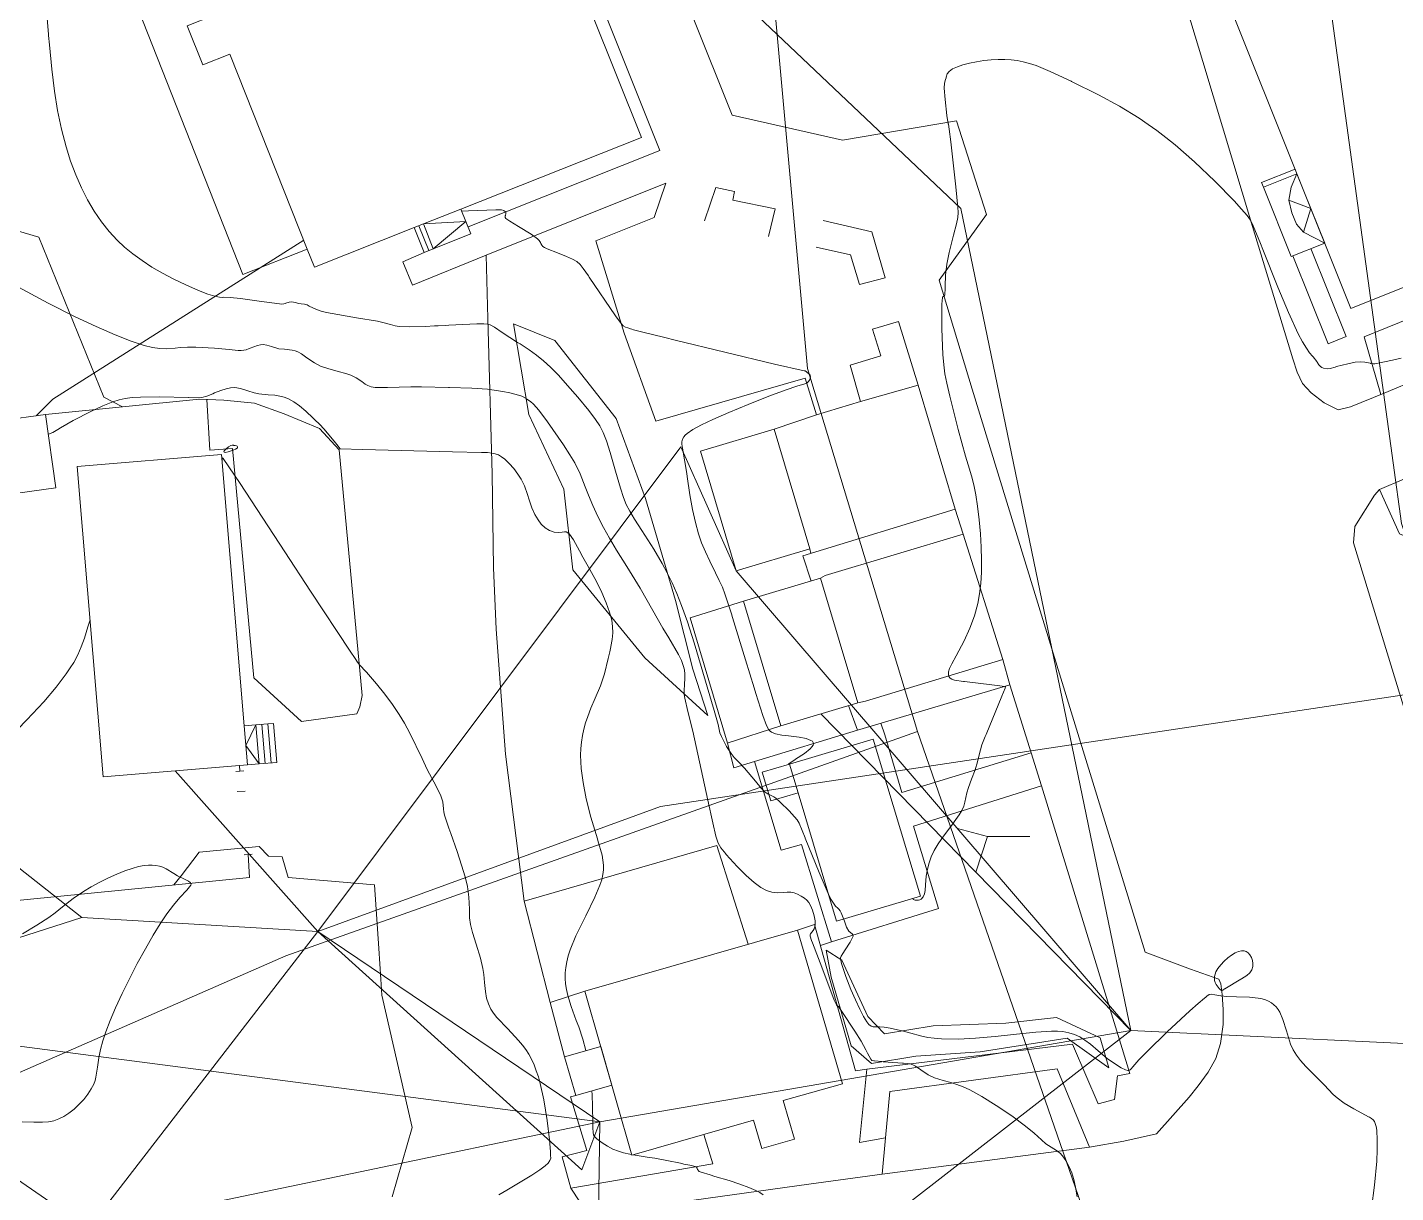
# Model space of a CAD drawing. Header units: metres. Extents: x 1233805 to 1234355, y 654698 to 655114.
# Drawn here: x 1233991.4 to 1234076.8, y 654830.2 to 654903 of the extents above; entities that cross this region are included whole.
import ezdxf

# ---------------------------------------------------------------- set-up
doc = ezdxf.new("R2010")
doc.units = ezdxf.units.M

msp = doc.modelspace()

# ---------------------------------------------------------------- linework, layer by layer
at = {"layer": 'ИИ_ВОДОПРОВОДЫ', "lineweight": 0}
for points in [[(1234081.644, 654705.568), (1234070.764, 654790.266), (1234046.966, 654859.039), (1234040.104, 654881.715), (1234023.378, 655065.709), (1234024.557, 655086.806)], [(1233961.805, 654824.993), (1234007.509, 654845.007), (1234046.966, 654859.039)]]:
    msp.add_lwpolyline(points, dxfattribs=at)
at = {"layer": 'ИИ_ГОРИЗОНТАЛИ_ОСН', "lineweight": 0}
for points, elevation in [([(1234046.673, 654848.596), (1234046.709, 654848.541), (1234046.818, 654848.495), (1234047.031, 654848.49), (1234047.12, 654848.513), (1234047.199, 654848.554), (1234047.325, 654848.689), (1234047.407, 654848.893), (1234047.443, 654849.104), (1234047.473, 654849.457), (1234047.522, 654849.995), (1234047.591, 654850.424), (1234047.693, 654850.826), (1234047.829, 654851.2), (1234048.018, 654851.587), (1234048.272, 654852.014), (1234048.592, 654852.483), (1234049.048, 654853.098), (1234049.573, 654853.822), (1234049.737, 654854.101), (1234049.856, 654854.36), (1234049.933, 654854.609), (1234049.99, 654854.912), (1234050.045, 654855.202), (1234050.149, 654855.541), (1234050.345, 654856.046), (1234050.572, 654856.633), (1234050.725, 654857.133), (1234050.872, 654857.744), (1234050.902, 654857.881), (1234050.991, 654858.193), (1234051.205, 654858.727), (1234051.251, 654858.837), (1234052.236, 654861.232), (1234052.443, 654861.75), (1234052.461, 654861.84), (1234052.432, 654861.844), (1234051.948, 654861.9), (1234051.612, 654861.943), (1234049.914, 654862.148), (1234049.848, 654862.155), (1234049.287, 654862.237), (1234049.122, 654862.294), (1234049.006, 654862.37), (1234048.931, 654862.473), (1234048.902, 654862.603), (1234048.917, 654862.765), (1234048.976, 654862.96), (1234049.117, 654863.266), (1234049.392, 654863.77), (1234049.889, 654864.697), (1234050.249, 654865.485), (1234050.532, 654866.265), (1234050.736, 654867.036), (1234050.842, 654867.632), (1234050.918, 654868.283), (1234050.963, 654868.986), (1234050.976, 654869.739), (1234050.959, 654870.542), (1234050.91, 654871.383), (1234050.83, 654872.251), (1234050.722, 654873.12), (1234050.61, 654873.828), (1234050.486, 654874.443), (1234050.345, 654875.003), (1234050.136, 654875.705), (1234049.971, 654876.249), (1234049.514, 654877.908), (1234048.986, 654879.997), (1234048.8, 654880.799), (1234048.687, 654881.386), (1234048.61, 654881.954), (1234048.557, 654882.602), (1234048.497, 654884.205), (1234048.496, 654885.746), (1234048.531, 654886.155), (1234048.559, 654886.22), (1234048.601, 654886.21), (1234048.628, 654886.196), (1234048.661, 654886.232), (1234048.685, 654886.337), (1234048.703, 654886.71), (1234048.7, 654886.857), (1234048.711, 654887.547), (1234048.8, 654888.247), (1234048.953, 654888.972), (1234049.221, 654890.051), (1234049.401, 654890.765), (1234049.481, 654891.159), (1234049.508, 654891.465), (1234049.496, 654891.805), (1234049.436, 654892.407), (1234049.433, 654892.435), (1234049.362, 654893.082), (1234049.053, 654895.884), (1234048.956, 654896.674), (1234048.9, 654896.993), (1234048.892, 654897.019), (1234048.805, 654897.523), (1234048.69, 654898.539), (1234048.645, 654899.244), (1234048.66, 654899.549), (1234048.719, 654899.774), (1234048.755, 654899.891), (1234048.763, 654899.936), (1234048.819, 654900.129), (1234048.945, 654900.289), (1234049.159, 654900.439), (1234049.463, 654900.578), (1234049.81, 654900.695), (1234050.219, 654900.802), (1234050.663, 654900.892), (1234051.121, 654900.963), (1234051.57, 654901.009), (1234052.006, 654901.032), (1234052.424, 654901.032), (1234052.817, 654901.008), (1234053.198, 654900.959), (1234053.58, 654900.884), (1234053.971, 654900.78), (1234054.379, 654900.647), (1234055.265, 654900.287), (1234056.575, 654899.667), (1234056.584, 654899.663), (1234056.592, 654899.659), (1234058.269, 654898.826), (1234059.591, 654898.105), (1234060.811, 654897.359), (1234061.383, 654896.975), (1234061.931, 654896.583), (1234062.491, 654896.156), (1234063.07, 654895.687), (1234064.282, 654894.632), (1234065.546, 654893.434), (1234066.757, 654892.193), (1234067.22, 654891.685), (1234067.559, 654891.284), (1234067.772, 654890.992), (1234067.876, 654890.787), (1234067.876, 654890.786), (1234067.933, 654890.647), (1234067.935, 654890.643), (1234068.388, 654889.535), (1234068.54, 654889.154), (1234069.485, 654886.8), (1234070.146, 654885.221), (1234070.759, 654883.892), (1234071.023, 654883.393), (1234071.267, 654882.985), (1234071.467, 654882.698), (1234071.655, 654882.48), (1234071.693, 654882.439), (1234071.911, 654882.149), (1234071.933, 654882.113), (1234072.045, 654881.945), (1234072.146, 654881.837), (1234072.234, 654881.774), (1234072.331, 654881.731), (1234072.551, 654881.7), (1234072.754, 654881.727), (1234073.064, 654881.809), (1234073.148, 654881.833), (1234073.861, 654882.017), (1234074.306, 654882.112), (1234074.633, 654882.141), (1234074.924, 654882.117), (1234075.265, 654882.043), (1234075.273, 654882.04), (1234075.429, 654882.005), (1234075.538, 654882.005), (1234076.649, 654882.241), (1234077.176, 654882.356)], 4.5), ([(1234018.509, 654891.544), (1234018.928, 654891.565), (1234020.623, 654891.634), (1234020.979, 654891.625), (1234021.135, 654891.585), (1234021.141, 654891.582), (1234021.163, 654891.571), (1234021.222, 654891.532), (1234021.25, 654891.487), (1234021.253, 654891.41), (1234021.233, 654891.289), (1234021.232, 654891.284), (1234021.225, 654891.251), (1234021.21, 654891.187), (1234021.21, 654891.187), (1234021.214, 654891.146), (1234021.26, 654891.093), (1234021.499, 654890.922), (1234022.049, 654890.594), (1234022.833, 654890.124), (1234023.23, 654889.832), (1234023.347, 654889.711), (1234023.421, 654889.596), (1234023.447, 654889.535), (1234023.497, 654889.431), (1234023.568, 654889.351), (1234023.681, 654889.271), (1234023.84, 654889.188), (1234024.479, 654888.939), (1234025.057, 654888.72), (1234025.422, 654888.557), (1234025.683, 654888.402), (1234025.892, 654888.218), (1234026.096, 654887.968), (1234026.412, 654887.509), (1234026.463, 654887.433), (1234028.116, 654885.016), (1234028.468, 654884.522), (1234028.596, 654884.381), (1234028.739, 654884.297), (1234028.868, 654884.255), (1234028.885, 654884.25), (1234029.036, 654884.206), (1234029.125, 654884.172), (1234029.131, 654884.169), (1234029.237, 654884.132), (1234029.729, 654884.011), (1234031.19, 654883.656), (1234031.834, 654883.499), (1234038.038, 654881.997), (1234039.89, 654881.576), (1234039.946, 654881.563), (1234040.036, 654881.508), (1234040.05, 654881.494), (1234040.104, 654881.454), (1234040.164, 654881.412), (1234040.266, 654881.306), (1234040.292, 654881.182), (1234040.269, 654881.086), (1234040.219, 654880.979), (1234040.152, 654880.884), (1234040.081, 654880.819), (1234039.927, 654880.766), (1234039.428, 654880.623), (1234038.758, 654880.392), (1234037.687, 654879.988), (1234036.399, 654879.476), (1234035.18, 654878.971), (1234034.195, 654878.541), (1234033.47, 654878.197), (1234032.943, 654877.909), (1234032.59, 654877.665), (1234032.468, 654877.553), (1234032.375, 654877.44), (1234032.295, 654877.294), (1234032.257, 654877.145), (1234032.258, 654876.981), (1234032.298, 654876.742), (1234032.3, 654876.731), (1234032.558, 654875.152), (1234032.583, 654874.979), (1234032.76, 654873.821), (1234032.926, 654872.905), (1234033.105, 654872.093), (1234033.298, 654871.391), (1234033.49, 654870.829), (1234033.72, 654870.255), (1234033.99, 654869.668), (1234034.352, 654868.948), (1234034.591, 654868.478), (1234034.784, 654868.059), (1234034.947, 654867.644), (1234035.35, 654866.381), (1234035.42, 654866.151), (1234036.23, 654863.516), (1234036.77, 654861.762), (1234036.878, 654861.411), (1234037.307, 654860.038), (1234037.541, 654859.398), (1234037.682, 654859.138), (1234037.759, 654859.052), (1234037.849, 654858.984), (1234038.099, 654858.882), (1234038.5, 654858.807), (1234038.906, 654858.758), (1234039.583, 654858.672), (1234040.022, 654858.585), (1234040.314, 654858.479), (1234040.404, 654858.419), (1234040.456, 654858.353), (1234040.472, 654858.27), (1234040.445, 654858.173), (1234040.375, 654858.064), (1234040.262, 654857.941), (1234039.913, 654857.657), (1234039.361, 654857.295), (1234039.308, 654857.262), (1234038.957, 654857.031), (1234038.908, 654856.985), (1234038.91, 654856.975)], 4.5), ([(1233990.551, 654886.937), (1233992.669, 654885.805), (1233994.362, 654884.953), (1233995.674, 654884.336), (1233996.859, 654883.817), (1233997.862, 654883.421), (1233998.665, 654883.154), (1233999.184, 654883.028), (1233999.652, 654882.963), (1234000.087, 654882.953), (1234000.613, 654882.995), (1234000.925, 654883.025), (1234001.38, 654883.049), (1234001.901, 654883.052), (1234003.069, 654882.995), (1234003.986, 654882.902), (1234004.535, 654882.846), (1234004.73, 654882.842), (1234004.888, 654882.858), (1234005.035, 654882.894), (1234005.217, 654882.963), (1234005.289, 654882.993), (1234005.751, 654883.163), (1234005.936, 654883.2), (1234006.104, 654883.209), (1234006.327, 654883.177), (1234006.63, 654883.083), (1234007.07, 654882.957), (1234007.442, 654882.92), (1234007.91, 654882.869), (1234008.092, 654882.823), (1234008.259, 654882.759), (1234008.501, 654882.626), (1234008.838, 654882.393), (1234009.304, 654882.076), (1234009.69, 654881.871), (1234010.133, 654881.708), (1234010.778, 654881.535), (1234011.265, 654881.407), (1234011.58, 654881.301), (1234011.908, 654881.139), (1234012.263, 654880.896), (1234012.481, 654880.741), (1234012.645, 654880.65), (1234012.85, 654880.58), (1234013.094, 654880.54), (1234013.389, 654880.526), (1234013.836, 654880.534), (1234013.868, 654880.535), (1234015.322, 654880.572), (1234015.878, 654880.57), (1234015.98, 654880.567), (1234017.68, 654880.529), (1234017.745, 654880.528), (1234019.137, 654880.488), (1234020.119, 654880.421), (1234021.067, 654880.29), (1234021.514, 654880.2), (1234021.908, 654880.101), (1234022.258, 654879.981), (1234022.521, 654879.84), (1234022.537, 654879.829), (1234022.57, 654879.809), (1234022.796, 654879.657), (1234022.986, 654879.494), (1234023.329, 654879.106), (1234023.866, 654878.385), (1234024.865, 654876.939), (1234025.256, 654876.328), (1234025.559, 654875.814), (1234025.904, 654875.126), (1234026.223, 654874.313), (1234026.416, 654873.8), (1234026.688, 654873.146), (1234027.002, 654872.47), (1234027.35, 654871.789), (1234027.726, 654871.113), (1234028.17, 654870.375), (1234028.817, 654869.348), (1234029.659, 654868), (1234030.44, 654866.604), (1234031.064, 654865.482), (1234031.432, 654864.878), (1234032.04, 654863.845), (1234032.221, 654863.478), (1234032.342, 654863.163), (1234032.41, 654862.894), (1234032.445, 654862.621), (1234032.447, 654862.339), (1234032.417, 654861.98), (1234032.389, 654861.563), (1234032.401, 654861.35), (1234032.438, 654861.108), (1234032.63, 654860.287), (1234032.93, 654859.052), (1234033.875, 654854.747), (1234034.18, 654853.33), (1234034.375, 654852.486), (1234034.513, 654852.053), (1234034.678, 654851.755), (1234034.994, 654851.379), (1234035.001, 654851.371), (1234035.02, 654851.35), (1234035.706, 654850.6), (1234036.273, 654850.029), (1234036.772, 654849.586), (1234037.196, 654849.277), (1234037.536, 654849.1), (1234037.875, 654848.993), (1234038.214, 654848.955), (1234038.62, 654848.977), (1234038.834, 654848.994), (1234039.055, 654848.986), (1234039.267, 654848.944), (1234039.473, 654848.868), (1234039.707, 654848.747), (1234039.909, 654848.621), (1234040.056, 654848.498), (1234040.182, 654848.347), (1234040.293, 654848.161), (1234040.421, 654847.86), (1234040.524, 654847.521), (1234040.582, 654847.205), (1234040.589, 654846.947), (1234040.568, 654846.819), (1234040.525, 654846.702), (1234040.461, 654846.596), (1234040.365, 654846.482), (1234040.285, 654846.383), (1234040.26, 654846.314), (1234040.262, 654846.235), (1234040.36, 654845.962), (1234040.413, 654845.833), (1234040.789, 654844.841), (1234040.992, 654844.294), (1234041.775, 654842.25), (1234041.908, 654841.951), (1234041.942, 654841.897), (1234041.965, 654841.893), (1234041.971, 654841.895), (1234042.03, 654841.838), (1234042.239, 654841.536), (1234043.06, 654840.312), (1234043.446, 654839.686), (1234043.449, 654839.681), (1234043.456, 654839.67), (1234043.753, 654839.127), (1234043.854, 654838.924), (1234044.048, 654838.555), (1234044.126, 654838.47), (1234044.235, 654838.453), (1234044.279, 654838.452), (1234044.752, 654838.405), (1234044.83, 654838.394), (1234045.14, 654838.359), (1234046.042, 654838.301), (1234046.098, 654838.298), (1234046.346, 654838.284), (1234046.522, 654838.254), (1234046.689, 654838.199), (1234046.857, 654838.114), (1234047.174, 654837.897), (1234047.644, 654837.581), (1234048.038, 654837.388), (1234048.582, 654837.228), (1234049.047, 654837.102), (1234049.438, 654836.973), (1234049.834, 654836.816), (1234050.237, 654836.627), (1234050.993, 654836.213), (1234051.888, 654835.659), (1234052.86, 654835.003), (1234053.728, 654834.366), (1234054.264, 654833.928), (1234054.713, 654833.506), (1234054.989, 654833.254), (1234055.326, 654833.048), (1234055.66, 654832.848), (1234055.896, 654832.659), (1234056.093, 654832.437), (1234056.28, 654832.159), (1234056.454, 654831.828), (1234056.611, 654831.453), (1234056.744, 654831.036), (1234056.847, 654830.562), (1234056.94, 654829.94)], 3.5), ([(1233992.683, 654877.612), (1233992.953, 654877.723), (1233993.27, 654877.911), (1233993.441, 654878.019), (1233994.237, 654878.465), (1233995.34, 654879.026), (1233996.094, 654879.378), (1233996.714, 654879.627), (1233997.107, 654879.755), (1233997.487, 654879.842), (1233997.924, 654879.901), (1233998.436, 654879.936), (1233999.65, 654879.946), (1234001.423, 654879.897), (1234001.444, 654879.896), (1234002.078, 654879.877), (1234002.267, 654879.9), (1234002.583, 654879.999), (1234002.951, 654880.141), (1234003.063, 654880.189), (1234003.466, 654880.352), (1234003.782, 654880.453), (1234004.069, 654880.511), (1234004.329, 654880.525), (1234004.676, 654880.475), (1234005.146, 654880.329), (1234005.533, 654880.203), (1234005.831, 654880.133), (1234006.409, 654880.076), (1234006.825, 654880.043), (1234007.137, 654879.997), (1234007.42, 654879.926), (1234007.679, 654879.827), (1234008.013, 654879.644), (1234008.375, 654879.386), (1234008.762, 654879.056), (1234009.222, 654878.614), (1234009.317, 654878.52), (1234009.621, 654878.232), (1234009.92, 654877.929), (1234010.612, 654877.072), (1234010.701, 654876.959), (1234010.904, 654876.708), (1234010.905, 654876.708), (1234010.905, 654876.708), (1234012.303, 654876.657), (1234017.929, 654876.51), (1234019.73, 654876.469), (1234019.76, 654876.469), (1234020.104, 654876.461), (1234020.373, 654876.437), (1234020.595, 654876.393), (1234020.791, 654876.319), (1234020.989, 654876.205), (1234021.194, 654876.048), (1234021.465, 654875.787), (1234021.75, 654875.465), (1234022.013, 654875.121), (1234022.224, 654874.794), (1234022.426, 654874.38), (1234022.609, 654873.834), (1234022.71, 654873.509), (1234022.886, 654873.019), (1234023.073, 654872.599), (1234023.268, 654872.253), (1234023.472, 654871.983), (1234023.709, 654871.763), (1234023.981, 654871.598), (1234024.274, 654871.493), (1234024.559, 654871.462), (1234024.786, 654871.493), (1234024.932, 654871.516), (1234025.036, 654871.505), (1234025.134, 654871.458), (1234025.232, 654871.37), (1234025.477, 654871.017), (1234025.852, 654870.326), (1234026.059, 654869.934), (1234026.393, 654869.349), (1234026.916, 654868.411), (1234027.256, 654867.718), (1234027.534, 654867.073), (1234027.74, 654866.498), (1234027.871, 654866), (1234027.93, 654865.593), (1234027.942, 654865.188), (1234027.908, 654864.787), (1234027.824, 654864.35), (1234027.82, 654864.33), (1234027.75, 654864.008), (1234027.659, 654863.589), (1234027.42, 654862.641), (1234027.172, 654861.878), (1234026.841, 654861.105), (1234026.571, 654860.491), (1234026.372, 654859.976), (1234026.239, 654859.567), (1234026.131, 654859.169), (1234026.046, 654858.772), (1234025.984, 654858.372), (1234025.945, 654857.965), (1234025.928, 654857.553), (1234025.933, 654857.135), (1234025.961, 654856.709), (1234026.078, 654855.842), (1234026.283, 654854.833), (1234026.575, 654853.686), (1234026.975, 654852.321), (1234027.006, 654852.22), (1234027.265, 654851.303), (1234027.326, 654850.981), (1234027.354, 654850.687), (1234027.352, 654850.389), (1234027.316, 654850.087), (1234027.244, 654849.771), (1234027.136, 654849.429), (1234026.82, 654848.676), (1234026.253, 654847.521), (1234025.634, 654846.257), (1234025.275, 654845.394), (1234025.152, 654845.014), (1234025.059, 654844.646), (1234024.996, 654844.289), (1234024.963, 654843.94), (1234024.959, 654843.6), (1234024.984, 654843.259), (1234025.038, 654842.911), (1234025.124, 654842.534), (1234025.335, 654841.838), (1234025.66, 654840.969), (1234025.813, 654840.574), (1234026.074, 654839.8), (1234026.245, 654839.103), (1234026.25, 654839.069)], 3), ([(1234003.725, 654876.474), (1234003.665, 654876.485), (1234003.652, 654876.524), (1234003.686, 654876.59), (1234003.764, 654876.68), (1234003.932, 654876.82), (1234004.09, 654876.911), (1234004.164, 654876.928), (1234004.241, 654876.918), (1234004.277, 654876.911), (1234004.349, 654876.906), (1234004.442, 654876.894), (1234004.469, 654876.869), (1234004.488, 654876.821), (1234004.494, 654876.801), (1234004.496, 654876.796), (1234004.5, 654876.765), (1234004.483, 654876.739), (1234004.363, 654876.67), (1234004.155, 654876.588), (1234003.914, 654876.511), (1234003.725, 654876.474)], 2.5), ([(1234003.523, 654875.933), (1234003.527, 654875.934), (1234003.544, 654875.919), (1234003.544, 654875.919), (1234003.549, 654875.946), (1234003.548, 654875.964), (1234003.548, 654876.114), (1234003.56, 654876.143), (1234003.606, 654876.104), (1234004.659, 654874.523), (1234007.454, 654870.267), (1234009.065, 654867.812), (1234011.539, 654864.051), (1234011.843, 654863.591), (1234011.999, 654863.358), (1234012.066, 654863.258), (1234012.088, 654863.225), (1234012.096, 654863.213), (1234012.107, 654863.197), (1234012.107, 654863.197), (1234012.109, 654863.195)], 2.5), ([(1233984.434, 654855.519), (1233985.691, 654856.06), (1233986.928, 654856.637), (1233988.05, 654857.204), (1233988.967, 654857.717), (1233989.575, 654858.108), (1233990.076, 654858.494), (1233990.547, 654858.931), (1233991.221, 654859.633), (1233991.282, 654859.698), (1233991.344, 654859.764), (1233992.39, 654860.896), (1233993.17, 654861.805), (1233993.799, 654862.626), (1233994.055, 654863.001), (1233994.272, 654863.353), (1233994.522, 654863.824), (1233994.741, 654864.324), (1233994.935, 654864.862), (1233995.156, 654865.583), (1233995.286, 654866.006)], 2.5), ([(1234012.106, 654863.224), (1234012.546, 654862.733), (1234013.173, 654862.017), (1234013.704, 654861.362), (1234014.182, 654860.715), (1234014.6, 654860.087), (1234014.923, 654859.543), (1234015.256, 654858.928), (1234016.032, 654857.335), (1234016.354, 654856.657), (1234016.904, 654855.606), (1234017.208, 654855.011), (1234017.322, 654854.629), (1234017.365, 654854.198), (1234017.365, 654854.179), (1234017.381, 654854.003), (1234017.427, 654853.803), (1234017.696, 654852.996), (1234017.817, 654852.657), (1234018.211, 654851.537), (1234018.495, 654850.674), (1234018.71, 654849.94), (1234018.854, 654849.345), (1234018.954, 654848.668), (1234018.982, 654847.921), (1234018.997, 654847.383), (1234019.05, 654846.963), (1234019.171, 654846.471), (1234019.405, 654845.735), (1234019.68, 654844.857), (1234019.829, 654844.225), (1234019.884, 654843.846), (1234019.929, 654843.344), (1234019.983, 654842.778), (1234020.055, 654842.374), (1234020.168, 654842.012), (1234020.326, 654841.685), (1234020.489, 654841.435), (1234020.704, 654841.163), (1234021.376, 654840.444), (1234022.055, 654839.724), (1234022.296, 654839.434), (1234022.498, 654839.159), (1234022.687, 654838.862), (1234022.86, 654838.543), (1234023.018, 654838.201), (1234023.161, 654837.834), (1234023.29, 654837.445), (1234023.407, 654837.023), (1234023.624, 654836.018), (1234023.842, 654834.723), (1234023.991, 654833.518), (1234024.04, 654832.787), (1234024.052, 654832.56), (1234024.056, 654832.526), (1234024.059, 654832.357), (1234024.012, 654832.217), (1234023.901, 654832.063), (1234023.718, 654831.889), (1234023.379, 654831.633), (1234022.886, 654831.306), (1234021.325, 654830.366), (1234020.831, 654830.079)], 2.5), ([(1233991.053, 654834.627), (1233991.777, 654834.623), (1233992.314, 654834.618), (1233992.689, 654834.644), (1233993.027, 654834.709), (1233993.343, 654834.819), (1233993.648, 654834.974), (1233993.965, 654835.18), (1233994.285, 654835.433), (1233994.596, 654835.722), (1233994.888, 654836.039), (1233995.146, 654836.366), (1233995.358, 654836.69), (1233995.516, 654836.998), (1233995.597, 654837.211), (1233995.658, 654837.437), (1233995.75, 654838.043), (1233995.829, 654838.633), (1233995.932, 654839.149), (1233996.077, 654839.694), (1233996.268, 654840.272), (1233996.536, 654840.966), (1233996.878, 654841.765), (1233997.287, 654842.648), (1233997.746, 654843.582), (1233998.24, 654844.534), (1233998.742, 654845.453), (1233999.228, 654846.294), (1233999.676, 654847.02), (1234000.09, 654847.635), (1234000.498, 654848.184), (1234000.896, 654848.663), (1234001.323, 654849.12), (1234001.509, 654849.316), (1234001.585, 654849.426), (1234001.598, 654849.515), (1234001.549, 654849.595), (1234001.437, 654849.672), (1234001.218, 654849.776), (1234000.757, 654850.007), (1234000.516, 654850.166), (1234000.045, 654850.455), (1233999.837, 654850.549), (1233999.627, 654850.617), (1233999.404, 654850.663), (1233999.173, 654850.685), (1233998.93, 654850.684), (1233998.675, 654850.658), (1233998.316, 654850.587), (1233997.909, 654850.473), (1233997.458, 654850.317), (1233996.969, 654850.121), (1233996.441, 654849.884), (1233995.899, 654849.615), (1233995.363, 654849.326), (1233994.87, 654849.036), (1233994.223, 654848.604), (1233993.557, 654848.078), (1233993.099, 654847.709), (1233992.702, 654847.414), (1233991.957, 654846.919), (1233991.073, 654846.39)], 2.5), ([(1234026.62, 654836.575), (1234026.644, 654836.332), (1234026.678, 654835.608), (1234026.694, 654834.566), (1234026.697, 654834.258), (1234026.708, 654833.967), (1234026.738, 654833.815), (1234026.802, 654833.71), (1234026.949, 654833.579), (1234027.283, 654833.322), (1234027.606, 654833.113), (1234027.943, 654832.938), (1234028.289, 654832.798), (1234028.616, 654832.699), (1234029.002, 654832.61), (1234029.127, 654832.589)], 3), ([(1234029.21, 654832.576), (1234030.08, 654832.431), (1234030.569, 654832.357), (1234031.307, 654832.226), (1234032.173, 654832.044), (1234032.374, 654832), (1234032.76, 654831.919), (1234033.089, 654831.844), (1234033.177, 654831.801), (1234033.211, 654831.742), (1234033.214, 654831.728), (1234033.238, 654831.654), (1234033.265, 654831.616), (1234033.289, 654831.581), (1234033.29, 654831.58), (1234033.336, 654831.542), (1234033.46, 654831.49), (1234034.013, 654831.315), (1234034.309, 654831.229), (1234035.202, 654830.965), (1234035.88, 654830.745), (1234036.441, 654830.537), (1234036.88, 654830.343), (1234037.122, 654830.213), (1234037.329, 654830.077)], 3)]:
    msp.add_lwpolyline(points, dxfattribs=dict(at, elevation=elevation))
at = {"layer": 'ИИ_ГОРИЗОНТАЛИ_УТОЛЩ', "lineweight": 0, "elevation": 4}
for points in [[(1233992.556, 654904.091), (1233992.689, 654902.616), (1233992.698, 654902.523), (1233992.753, 654901.954), (1233992.906, 654900.417), (1233993.064, 654899.044), (1233993.253, 654897.844), (1233993.493, 654896.686), (1233993.785, 654895.579), (1233994.073, 654894.68), (1233994.395, 654893.824), (1233994.75, 654893.014), (1233995.137, 654892.253), (1233995.554, 654891.545), (1233996, 654890.89), (1233996.476, 654890.29), (1233996.979, 654889.745), (1233997.448, 654889.306), (1233997.967, 654888.879), (1233998.536, 654888.464), (1233999.152, 654888.061), (1233999.815, 654887.673), (1234000.522, 654887.3), (1234001.268, 654886.944), (1234002.06, 654886.603), (1234002.648, 654886.373), (1234003.076, 654886.23), (1234003.364, 654886.167), (1234003.59, 654886.165), (1234003.617, 654886.167), (1234004.033, 654886.165), (1234004.694, 654886.094), (1234005.846, 654885.93), (1234006.802, 654885.793), (1234007.274, 654885.747), (1234007.388, 654885.754), (1234007.484, 654885.785), (1234007.516, 654885.798), (1234007.721, 654885.873), (1234007.878, 654885.893), (1234008.113, 654885.837), (1234008.309, 654885.781), (1234008.474, 654885.764), (1234008.684, 654885.741), (1234008.84, 654885.692), (1234008.968, 654885.623), (1234009.194, 654885.502), (1234009.434, 654885.402), (1234009.723, 654885.309), (1234010.062, 654885.223), (1234010.773, 654885.083), (1234011.921, 654884.895), (1234013.24, 654884.673), (1234013.66, 654884.578), (1234014.053, 654884.463), (1234014.339, 654884.381), (1234014.589, 654884.341), (1234015.246, 654884.318), (1234016.25, 654884.349), (1234016.795, 654884.382), (1234016.83, 654884.385), (1234017.04, 654884.395), (1234017.465, 654884.415), (1234017.692, 654884.425), (1234019.443, 654884.5), (1234019.887, 654884.509), (1234020.12, 654884.497), (1234020.125, 654884.497), (1234020.127, 654884.497), (1234020.273, 654884.452), (1234020.543, 654884.294), (1234021.026, 654883.978), (1234021.993, 654883.348), (1234022.145, 654883.251), (1234022.724, 654882.877), (1234023.177, 654882.553), (1234023.614, 654882.199), (1234024.043, 654881.808), (1234024.546, 654881.296), (1234025.12, 654880.664), (1234025.759, 654879.918), (1234026.437, 654879.086), (1234026.865, 654878.531), (1234027.132, 654878.126), (1234027.343, 654877.712), (1234027.541, 654877.198), (1234027.774, 654876.466), (1234028.107, 654875.311), (1234028.418, 654874.235), (1234028.604, 654873.666), (1234028.782, 654873.225), (1234028.994, 654872.806), (1234029.293, 654872.306), (1234029.75, 654871.598), (1234030.505, 654870.419), (1234031.027, 654869.535), (1234031.34, 654868.944), (1234031.641, 654868.317), (1234031.932, 654867.654), (1234032.237, 654866.897), (1234032.612, 654865.878), (1234033.031, 654864.569), (1234034.28, 654860.351), (1234034.52, 654859.474), (1234034.611, 654859.059), (1234034.611, 654859.058), (1234034.635, 654858.956), (1234034.738, 654858.728), (1234035.051, 654858.097), (1234035.326, 654857.651), (1234035.52, 654857.411), (1234035.803, 654857.123), (1234036.171, 654856.746), (1234036.843, 654855.938), (1234037.201, 654855.499), (1234037.449, 654855.239), (1234037.647, 654855.119), (1234037.655, 654855.116), (1234038.004, 654854.946), (1234038.127, 654854.857), (1234038.366, 654854.633), (1234038.379, 654854.621), (1234038.39, 654854.611), (1234038.947, 654854.068), (1234039.299, 654853.699), (1234039.454, 654853.503), (1234039.575, 654853.294), (1234039.955, 654852.376), (1234039.957, 654852.37), (1234040.822, 654850.212), (1234041.394, 654848.904), (1234041.567, 654848.562), (1234041.721, 654848.301), (1234041.857, 654848.119), (1234041.995, 654847.986), (1234042.066, 654847.922), (1234042.137, 654847.829), (1234042.207, 654847.698), (1234042.366, 654847.282), (1234042.384, 654847.232), (1234042.546, 654846.801), (1234042.692, 654846.562), (1234042.811, 654846.456), (1234042.895, 654846.384), (1234042.934, 654846.321), (1234042.943, 654846.244), (1234042.92, 654846.148), (1234042.771, 654845.86), (1234042.449, 654845.377), (1234042.304, 654845.166), (1234042.204, 654844.998), (1234042.168, 654844.878), (1234042.176, 654844.751), (1234042.234, 654844.539), (1234042.504, 654843.73), (1234042.818, 654842.907), (1234043.09, 654842.267), (1234043.36, 654841.685), (1234043.599, 654841.221), (1234043.799, 654840.895), (1234043.938, 654840.725), (1234044.071, 654840.625), (1234044.212, 654840.582), (1234044.422, 654840.575), (1234044.6, 654840.574), (1234044.895, 654840.55), (1234045.259, 654840.494), (1234046.088, 654840.308), (1234046.562, 654840.173), (1234047.15, 654840.008), (1234047.611, 654839.911), (1234048.011, 654839.858), (1234048.461, 654839.823), (1234049.529, 654839.811), (1234050.604, 654839.859), (1234051.816, 654839.962), (1234053.153, 654840.11), (1234054.362, 654840.245), (1234055.346, 654840.313), (1234055.716, 654840.307), (1234056.053, 654840.276), (1234056.426, 654840.205), (1234056.774, 654840.095), (1234057.107, 654839.943), (1234057.43, 654839.748), (1234057.775, 654839.487), (1234058.249, 654839.08), (1234058.814, 654838.599), (1234059.399, 654838.189), (1234059.698, 654838.014), (1234059.954, 654837.889), (1234060.113, 654837.839), (1234060.156, 654837.842), (1234060.177, 654837.865), (1234060.18, 654837.871), (1234060.193, 654837.875), (1234060.25, 654837.893), (1234060.321, 654837.954), (1234060.418, 654838.066), (1234060.806, 654838.506), (1234061.31, 654839.03), (1234062.568, 654840.253), (1234063.979, 654841.571), (1234064.499, 654842.032), (1234064.893, 654842.356), (1234064.987, 654842.432), (1234065.045, 654842.483), (1234065.184, 654842.586), (1234065.325, 654842.611), (1234065.551, 654842.573), (1234065.922, 654842.506), (1234066.286, 654842.47), (1234066.9, 654842.454), (1234067.7, 654842.43), (1234068.252, 654842.371), (1234068.493, 654842.321), (1234068.708, 654842.256), (1234068.901, 654842.174), (1234069.075, 654842.075), (1234069.231, 654841.957), (1234069.37, 654841.82), (1234069.495, 654841.661), (1234069.605, 654841.481), (1234069.801, 654841.027), (1234070.019, 654840.316), (1234070.277, 654839.501), (1234070.442, 654839.14), (1234070.644, 654838.805), (1234070.893, 654838.48), (1234071.235, 654838.104), (1234071.855, 654837.476), (1234072.394, 654836.929), (1234072.64, 654836.664), (1234072.939, 654836.349), (1234073.181, 654836.13), (1234073.624, 654835.809), (1234074.231, 654835.44), (1234075.193, 654834.928), (1234075.199, 654834.925), (1234075.34, 654834.848), (1234075.433, 654834.769), (1234075.509, 654834.663), (1234075.569, 654834.525), (1234075.617, 654834.341), (1234075.653, 654834.109), (1234075.687, 654833.487), (1234075.682, 654832.884), (1234075.653, 654832.189), (1234075.526, 654830.687), (1234075.329, 654829.223)], [(1234065.616, 654844.006), (1234065.739, 654844.217), (1234065.912, 654844.442), (1234066.122, 654844.668), (1234066.355, 654844.877), (1234066.591, 654845.053), (1234066.82, 654845.19), (1234067.031, 654845.281), (1234067.218, 654845.322), (1234067.368, 654845.318), (1234067.507, 654845.274), (1234067.631, 654845.191), (1234067.739, 654845.071), (1234067.828, 654844.912), (1234067.891, 654844.728), (1234067.922, 654844.53), (1234067.917, 654844.342), (1234067.856, 654844.129), (1234067.729, 654843.943), (1234067.534, 654843.777), (1234067.211, 654843.579), (1234067.166, 654843.553), (1234066.176, 654842.953), (1234066.158, 654842.941), (1234066.034, 654842.868), (1234065.966, 654842.852), (1234065.904, 654842.88), (1234065.809, 654842.971), (1234065.619, 654843.217), (1234065.561, 654843.34), (1234065.526, 654843.465), (1234065.514, 654843.596), (1234065.524, 654843.73), (1234065.558, 654843.866), (1234065.616, 654844.006)]]:
    msp.add_lwpolyline(points, dxfattribs=at)
at = {"layer": 'ИИ_ДОРОГИ_АД', "lineweight": 0}
for points in [[(1234024.708, 654910.773), (1234030.884, 654895.344), (1234018.895, 654890.574)], [(1234029.847, 654829.304), (1234040.191, 654830.739), (1234044.757, 654831.358), (1234044.969, 654833.634), (1234045.238, 654836.525), (1234055.691, 654837.952), (1234057.712, 654833.054), (1234059.868, 654833.426), (1234061.893, 654833.877), (1234063.931, 654836.17), (1234064.512, 654836.879), (1234065.129, 654837.741), (1234065.6, 654838.596), (1234065.894, 654839.536), (1234066.061, 654840.715), (1234066.07, 654841.655), (1234066.001, 654842.598), (1234065.923, 654843.265), (1234065.786, 654843.549), (1234064.032, 654844.176), (1234061.186, 654845.247), (1234056.488, 654860.541), (1234050.396, 654880.437), (1234048.32, 654887.238), (1234051.273, 654891.345), (1234049.407, 654897.206), (1234042.291, 654895.997), (1234035.397, 654897.553), (1234030.472, 654909.845)], [(1234063.56, 654904.988), (1234064.801, 654900.904), (1234067.9, 654890.591), (1234070.407, 654882.33), (1234070.689, 654881.485), (1234071.011, 654880.782), (1234071.555, 654880.203), (1234072.377, 654879.567), (1234073.251, 654879.135), (1234074.022, 654879.322), (1234076.128, 654880.178), (1234084.872, 654883.843)], [(1234016.153, 654888.971), (1234014.824, 654888.376), (1234015.43, 654886.922), (1234020.021, 654888.795), (1234031.249, 654893.3), (1234030.531, 654891.154), (1234026.881, 654889.707), (1234028.652, 654883.936), (1234030.631, 654878.437), (1234039.953, 654881.114), (1234040.66, 654878.816), (1234038.011, 654877.924)], [(1234033.667, 654890.945), (1234034.38, 654893.031), (1234035.544, 654892.777), (1234035.44, 654892.24), (1234038.072, 654891.689), (1234037.666, 654889.973)], [(1233976.082, 654878.73), (1233975.619, 654879.595), (1233975.894, 654880.054), (1233978.96, 654880.072), (1233979.143, 654880.88), (1233981.474, 654881.412), (1233981.713, 654882.385), (1233984.6, 654882.735), (1233983.701, 654888.872), (1233983.242, 654889.882), (1233983.069, 654890.141), (1233982.413, 654890.372), (1233982.52, 654891.285), (1233986.707, 654891.506), (1233992.088, 654889.936), (1233996.142, 654879.923), (1233997.314, 654879.331)], [(1234041.082, 654890.975), (1234044.114, 654890.268), (1234044.946, 654887.381), (1234043.344, 654886.966), (1234042.791, 654888.812), (1234040.651, 654889.3)], [(1234090.772, 654890.147), (1234074.88, 654883.694), (1234075.918, 654880.093)], [(1234020.021, 654888.795), (1234020.136, 654884.846), (1234020.397, 654875.145)], [(1234047.013, 654880.676), (1234045.794, 654884.659), (1234044.153, 654884.178), (1234044.681, 654882.514), (1234042.757, 654881.921), (1234043.413, 654879.663), (1234047.013, 654880.676)], [(1234047.013, 654880.676), (1234049.315, 654872.922)], [(1234002.584, 654879.789), (1234002.762, 654876.611), (1234004.18, 654876.722), (1234005.527, 654862.384), (1234008.488, 654859.651), (1234011.942, 654860.127), (1234012.138, 654860.569)], [(1234040.66, 654878.816), (1234043.413, 654879.663)], [(1234020.397, 654875.145), (1234020.487, 654869.251), (1234020.662, 654865.428), (1234021.229, 654857.617), (1234022.401, 654848.418), (1234034.442, 654851.907), (1234036.402, 654845.736)], [(1234077.466, 654860.133), (1234074.21, 654870.822), (1234074.28, 654871.835), (1234075.518, 654873.804), (1234075.827, 654874.156), (1234077.384, 654874.816)], [(1234075.827, 654874.156), (1234077.08, 654871.391), (1234081.025, 654869.754), (1234081.721, 654870.029)], [(1234049.831, 654871.365), (1234041.198, 654868.777), (1234040.917, 654868.612)], [(1234049.831, 654871.365), (1234052.293, 654863.533)], [(1234040.244, 654870.458), (1234040.315, 654870.156)], [(1234036.107, 654867.173), (1234032.779, 654866.134), (1234035.098, 654858.294), (1234035.509, 654856.761), (1234036.8, 654857.153), (1234043.218, 654859.117)], [(1234043.244, 654860.833), (1234043.728, 654860.918), (1234052.293, 654863.533)], [(1234052.745, 654861.952), (1234054.075, 654857.706), (1234054.71, 654855.639), (1234060.245, 654837.653), (1234059.467, 654837.514), (1234059.282, 654836.043), (1234058.252, 654835.763), (1234056.723, 654839.353), (1234056.653, 654839.491), (1234043.811, 654837.935), (1234043.355, 654833.345), (1234044.969, 654833.634)], [(1234038.433, 654859.394), (1234035.093, 654858.31)], [(1234054.075, 654857.706), (1234046.002, 654855.222), (1234044.924, 654858.823), (1234044.676, 654859.551)], [(1234036.8, 654857.153), (1234038.453, 654851.609), (1234039.724, 654851.978), (1234041.594, 654845.879), (1234048.29, 654847.975), (1234046.728, 654853.124), (1234054.71, 654855.639)], [(1234014.156, 654829.95), (1234015.401, 654834.283), (1234013.519, 654842.544), (1234013.45, 654843.56), (1234013.335, 654845.47), (1234013.056, 654849.449), (1234009.873, 654849.718), (1234007.665, 654849.905), (1234007.278, 654851.206), (1234006.431, 654851.238), (1234005.84, 654851.846), (1234002.099, 654851.494), (1234000.973, 654850.015), (1234000.512, 654849.44)], [(1234024.037, 654842.104), (1234022.401, 654848.418)], [(1234043.811, 654837.935), (1234043.096, 654837.831), (1234040.54, 654846.97), (1234039.478, 654846.616)], [(1234033.635, 654833.846), (1234034.18, 654832.018), (1234025.321, 654830.484), (1234024.774, 654832.441), (1234026.326, 654832.842), (1234025.291, 654836.191), (1234025.621, 654836.288)], [(1234044.757, 654831.358), (1234057.712, 654833.054)], [(1234025.321, 654830.484), (1234025.881, 654829.634)]]:
    msp.add_lwpolyline(points, dxfattribs=at)
at = {"layer": 'ИИ_ЛЭП_НН', "lineweight": 0, "elevation": -11.67}
for points in [[(1234061.37, 654972.781), (1234030.227, 654976.243), (1234018.559, 654935.947), (1234028.293, 654912.019), (1234049.686, 654891.724), (1234060.293, 654840.339)], [(1234061.37, 654972.781), (1234066.385, 654943.719), (1234071.329, 654914.814), (1234077.199, 654872.039), (1234085.76, 654846.358), (1234090.839, 654812.015), (1234093.371, 654773.568), (1234096.033, 654741.241), (1234098.037, 654708.982), (1234098.255, 654706.63)]]:
    msp.add_lwpolyline(points, dxfattribs=at)
at = {"layer": 'ИИ_ЛЭП_НН', "lineweight": 0}
for points in [[(1234008.636, 654889.744), (1233992.964, 654879.802), (1233991.93, 654878.77)], [(1234009.513, 654846.532), (1234032.195, 654876.832), (1234035.643, 654869.081)], [(1234060.293, 654840.339), (1234035.643, 654869.081)], [(1234009.513, 654846.532), (1234030.918, 654854.346), (1234082.636, 654862.12)], [(1234060.293, 654840.339), (1234040.944, 654860.145)], [(1234009.513, 654846.532), (1234000.612, 654856.568)], [(1233994.78, 654847.401), (1233984.432, 654855.544)], [(1234049.464, 654852.965), (1234051.336, 654852.472)], [(1234050.618, 654850.242), (1234051.336, 654852.472), (1234053.984, 654852.472)], [(1233975.816, 654841.333), (1233994.78, 654847.401)], [(1233994.78, 654847.401), (1234009.513, 654846.532)], [(1233995.192, 654827.967), (1234009.513, 654846.532)], [(1234027.123, 654834.629), (1234026, 654831.629), (1234009.513, 654846.532)], [(1234027.123, 654834.629), (1234009.513, 654846.532)], [(1233995.192, 654827.967), (1233975.816, 654841.333)], [(1233975.816, 654841.333), (1234027.123, 654834.629)], [(1233970.192, 654826.909), (1233995.192, 654827.967), (1234027.123, 654834.629), (1234060.293, 654840.339), (1234091.863, 654838.846), (1234124.425, 654838.815)], [(1234026.835, 654814.337), (1234060.293, 654840.339)], [(1234027.123, 654834.629), (1234026.835, 654814.337)]]:
    msp.add_lwpolyline(points, dxfattribs=at)
at = {"layer": 'ИИ_ОГРАДЫ', "lineweight": 0}
for points in [[(1233992.511, 654878.85), (1234002.117, 654879.812), (1234003.646, 654879.736), (1234005.557, 654879.545), (1234007.407, 654878.884), (1234009.624, 654877.967), (1234010.847, 654876.63), (1234012.288, 654861.289), (1234012.138, 654860.569)], [(1234040.333, 654868.437), (1234039.813, 654870.001), (1234049.315, 654872.922), (1234049.831, 654871.365)], [(1234052.293, 654863.533), (1234052.745, 654861.952), (1234044.702, 654859.559), (1234043.218, 654859.117), (1234042.662, 654860.659)], [(1234004.398, 654856.535), (1234004.897, 654856.568)], [(1234004.648, 654856.551), (1234004.617, 654856.904)], [(1234004.478, 654855.276), (1234004.977, 654855.308)], [(1233977.237, 654847.144), (1234005.255, 654849.908), (1234005.155, 654851.346)], [(1234004.906, 654851.33), (1234005.405, 654851.363)], [(1234026.193, 654842.813), (1234024.037, 654842.104), (1234024.931, 654838.691)]]:
    msp.add_lwpolyline(points, dxfattribs=at)
at = {"layer": 'ИИ_ОТКОС', "color": 33, "lineweight": 0}
for points, elevation in [([(1234033.883, 654860.031), (1234029.935, 654863.644), (1234025.443, 654869.127), (1234024.88, 654874.172), (1234022.689, 654878.845), (1234021.736, 654884.5)], 3.76), ([(1234041.266, 654845.366), (1234041.584, 654843.678), (1234042.819, 654839.395), (1234044.101, 654838.275), (1234046.875, 654838.733), (1234050.885, 654839.005), (1234056.328, 654839.876), (1234058.925, 654838.01)], 3.748)]:
    msp.add_lwpolyline(points, dxfattribs=dict(at, elevation=elevation))
at = {"layer": 'ИИ_ОТКОС', "lineweight": 0}
for points, elevation in [([(1234021.736, 654884.5), (1234024.315, 654883.47), (1234028.147, 654878.592), (1234029.983, 654873.603), (1234031.866, 654867.22), (1234032.935, 654862.924), (1234033.883, 654860.031)], 4.12), ([(1234058.925, 654838.01), (1234058.392, 654839.891), (1234055.658, 654841.161), (1234052.484, 654840.807), (1234047.952, 654840.628), (1234044.902, 654840.127), (1234043.86, 654841.219), (1234042.247, 654844.739), (1234041.266, 654845.366)], 3.935)]:
    msp.add_lwpolyline(points, dxfattribs=dict(at, elevation=elevation))
at = {"layer": 'ИИ_СТРОЕНИЕ', "lineweight": 0}
for points in [[(1233996.039, 654921.42), (1233996.891, 654919.277), (1234003.041, 654903.811), (1234001.356, 654903.141), (1234002.332, 654900.687), (1234004.017, 654901.357), (1234008.857, 654889.185), (1234009.307, 654888.055), (1234015.534, 654890.526), (1234016.108, 654890.754), (1234018.453, 654891.685), (1234029.729, 654896.16), (1234021.934, 654915.65), (1234019.166, 654922.571), (1234018.81, 654922.417), (1234016.283, 654928.931), (1234009.66, 654926.306), (1234009.49, 654926.701), (1233996.039, 654921.42)], [(1233996.891, 654919.277), (1234003.041, 654903.811), (1234001.356, 654903.141), (1234002.332, 654900.687), (1234004.017, 654901.357), (1234008.857, 654889.185), (1234004.831, 654887.584), (1233992.962, 654917.715), (1233996.891, 654919.277)], [(1234066.76, 654903.682), (1234074.037, 654885.477), (1234085.949, 654890.239), (1234083.926, 654895.298), (1234082.041, 654900.015), (1234080.733, 654903.286), (1234078.672, 654908.443), (1234066.76, 654903.682)], [(1234068.574, 654893.045), (1234068.455, 654893.344), (1234070.557, 654894.184), (1234070.676, 654893.885), (1234068.574, 654893.045)], [(1234068.574, 654893.045), (1234070.304, 654888.718), (1234072.406, 654889.558), (1234070.676, 654893.885), (1234068.574, 654893.045)], [(1234070.676, 654893.885), (1234070.311, 654893.054), (1234070.176, 654892.245), (1234070.349, 654891.454), (1234070.638, 654890.741), (1234071.082, 654890.24), (1234072.406, 654889.558), (1234070.676, 654893.885)], [(1234070.176, 654892.245), (1234071.541, 654891.722), (1234071.082, 654890.24)], [(1234019.071, 654890.131), (1234018.453, 654891.685), (1234016.108, 654890.754), (1234016.727, 654889.199), (1234019.071, 654890.131)], [(1234016.108, 654890.754), (1234016.727, 654889.199), (1234016.153, 654888.971), (1234015.534, 654890.526), (1234016.108, 654890.754)], [(1234015.821, 654890.64), (1234016.44, 654889.085)], [(1234016.108, 654890.754), (1234018.762, 654890.908), (1234016.727, 654889.199)], [(1234070.425, 654888.767), (1234072.624, 654883.267), (1234073.738, 654883.712), (1234071.539, 654889.212)], [(1233992.511, 654878.85), (1233984.291, 654877.709), (1233984.472, 654873.05), (1233993.15, 654874.255), (1233992.511, 654878.85)], [(1234038.011, 654877.924), (1234040.244, 654870.458), (1234035.643, 654869.081), (1234033.41, 654876.548), (1234038.011, 654877.924)], [(1233994.483, 654875.588), (1233996.109, 654856.19), (1234005.115, 654856.946), (1234004.911, 654859.381), (1234003.489, 654876.344), (1233994.483, 654875.588)], [(1234036.107, 654867.173), (1234038.433, 654859.394), (1234043.244, 654860.833), (1234040.917, 654868.612), (1234036.107, 654867.173)], [(1234005.648, 654859.443), (1234005.852, 654857.007), (1234005.115, 654856.946), (1234004.911, 654859.381), (1234005.648, 654859.443)], [(1234005.648, 654859.443), (1234005.013, 654858.163), (1234005.852, 654857.007)], [(1234005.648, 654859.443), (1234005.852, 654857.007), (1234006.959, 654857.097), (1234006.755, 654859.536), (1234006.401, 654859.506), (1234005.648, 654859.443)], [(1234006.025, 654859.475), (1234006.229, 654857.038)], [(1234006.401, 654859.506), (1234006.606, 654857.068), (1234006.606, 654857.068), (1234006.401, 654859.506)], [(1234044.212, 654858.56), (1234047.15, 654848.739), (1234041.919, 654847.174), (1234039.519, 654855.201), (1234038.982, 654856.996), (1234044.212, 654858.56)], [(1234038.982, 654856.996), (1234039.519, 654855.201), (1234037.806, 654854.689), (1234037.27, 654856.484), (1234038.982, 654856.996)], [(1234039.478, 654846.616), (1234026.193, 654842.813), (1234029.137, 654832.555), (1234036.736, 654834.736), (1234037.243, 654832.966), (1234039.282, 654833.551), (1234038.589, 654835.966), (1234042.277, 654837.022), (1234039.478, 654846.616)], [(1234024.931, 654838.691), (1234027.19, 654839.339), (1234027.879, 654836.936), (1234025.621, 654836.288), (1234024.931, 654838.691)]]:
    msp.add_lwpolyline(points, dxfattribs=at)
at = {"layer": 'ИИ_УГОДЬЯ', "lineweight": 0}
msp.add_lwpolyline([(1234041.594, 654845.879), (1234040.905, 654845.664)], dxfattribs=at)

doc.saveas('drawing.dxf')
